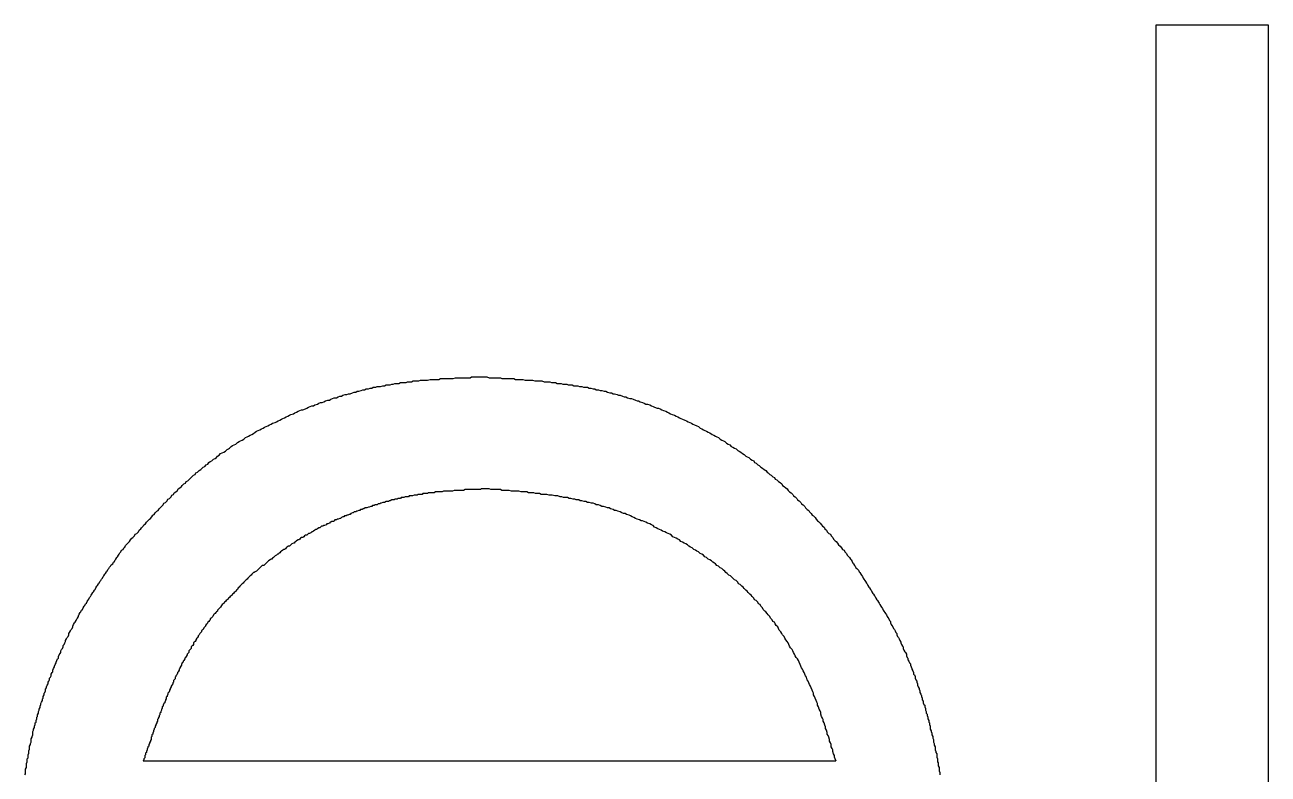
# Model space of a CAD drawing. Extents: x 50 to 503, y 33 to 383.
# Drawn here: x 145.23 to 146.786, y 371.419 to 372.357 of the extents above; entities that cross this region are included whole.
import ezdxf

# ---------------------------------------------------------------- set-up
doc = ezdxf.new("R2010")
doc.units = 0
doc.layers.get('0').update_dxf_attribs({"linetype": 'CONTINUOUS'})

msp = doc.modelspace()

# ---------------------------------------------------------------- linework, layer by layer
at = {"color": 7, "linetype": 'CONTINUOUS'}
for p, q in [((146.6455, 372.3568), (146.7857, 372.3568)), ((146.6455, 370.7542), (146.6455, 372.3568)), ((146.7857, 372.3568), (146.7857, 370.7542)), ((145.3781, 371.4353), (146.2448, 371.4353))]:
    msp.add_line(p, q, dxfattribs=at)
at = {"color": 7}
for points in [[(145.355, 371.703, 0), (145.356, 371.705, 0), (145.358, 371.707, 0), (145.359, 371.708, 0), (145.361, 371.71, 0), (145.362, 371.712, 0), (145.364, 371.714, 0), (145.365, 371.715, 0), (145.367, 371.717, 0), (145.368, 371.719, 0), (145.37, 371.72, 0), (145.372, 371.722, 0), (145.373, 371.724, 0), (145.375, 371.726, 0), (145.376, 371.727, 0), (145.378, 371.729, 0), (145.379, 371.731, 0), (145.381, 371.732, 0), (145.382, 371.734, 0), (145.384, 371.736, 0), (145.386, 371.738, 0), (145.387, 371.739, 0), (145.389, 371.741, 0), (145.39, 371.743, 0), (145.392, 371.744, 0), (145.393, 371.746, 0), (145.395, 371.748, 0), (145.397, 371.749, 0), (145.398, 371.751, 0), (145.4, 371.753, 0), (145.401, 371.754, 0), (145.403, 371.756, 0), (145.404, 371.758, 0), (145.406, 371.759, 0), (145.408, 371.761, 0), (145.409, 371.763, 0), (145.411, 371.764, 0), (145.413, 371.766, 0), (145.414, 371.768, 0), (145.416, 371.769, 0), (145.417, 371.771, 0), (145.419, 371.772, 0), (145.421, 371.774, 0), (145.422, 371.776, 0), (145.424, 371.777, 0), (145.426, 371.779, 0), (145.427, 371.78, 0), (145.429, 371.782, 0), (145.431, 371.783, 0), (145.432, 371.785, 0), (145.434, 371.786, 0), (145.436, 371.788, 0), (145.438, 371.79, 0), (145.439, 371.791, 0), (145.441, 371.793, 0), (145.443, 371.794, 0), (145.444, 371.796, 0), (145.446, 371.797, 0), (145.448, 371.799, 0), (145.45, 371.8, 0), (145.451, 371.801, 0), (145.453, 371.803, 0), (145.455, 371.804, 0), (145.457, 371.806, 0), (145.459, 371.807, 0), (145.46, 371.809, 0), (145.462, 371.81, 0), (145.464, 371.811, 0), (145.466, 371.813, 0), (145.468, 371.814, 0), (145.47, 371.815, 0), (145.471, 371.817, 0), (145.473, 371.818, 0), (145.475, 371.82, 0), (145.477, 371.821, 0), (145.479, 371.822, 0), (145.481, 371.823, 0), (145.483, 371.825, 0), (145.485, 371.826, 0), (145.486, 371.827, 0), (145.488, 371.829, 0), (145.49, 371.83, 0), (145.492, 371.831, 0), (145.494, 371.832, 0), (145.496, 371.834, 0), (145.498, 371.835, 0), (145.5, 371.836, 0), (145.502, 371.837, 0), (145.504, 371.838, 0), (145.506, 371.84, 0), (145.508, 371.841, 0), (145.51, 371.842, 0), (145.512, 371.843, 0), (145.514, 371.844, 0), (145.516, 371.845, 0), (145.518, 371.847, 0), (145.52, 371.848, 0), (145.522, 371.849, 0), (145.524, 371.85, 0), (145.526, 371.851, 0), (145.528, 371.852, 0), (145.53, 371.853, 0), (145.532, 371.854, 0), (145.534, 371.855, 0), (145.536, 371.856, 0), (145.538, 371.857, 0), (145.54, 371.858, 0), (145.543, 371.859, 0), (145.545, 371.86, 0), (145.547, 371.861, 0), (145.549, 371.862, 0), (145.551, 371.863, 0), (145.553, 371.864, 0), (145.555, 371.865, 0), (145.557, 371.866, 0), (145.559, 371.867, 0), (145.561, 371.868, 0), (145.563, 371.869, 0), (145.566, 371.87, 0), (145.568, 371.871, 0), (145.57, 371.872, 0), (145.572, 371.873, 0), (145.574, 371.874, 0), (145.576, 371.875, 0), (145.578, 371.875, 0), (145.581, 371.876, 0), (145.583, 371.877, 0), (145.585, 371.878, 0), (145.587, 371.879, 0), (145.589, 371.88, 0), (145.591, 371.88, 0), (145.593, 371.881, 0), (145.596, 371.882, 0), (145.598, 371.883, 0), (145.6, 371.884, 0), (145.602, 371.884, 0), (145.604, 371.885, 0), (145.606, 371.886, 0), (145.609, 371.887, 0), (145.611, 371.887, 0), (145.613, 371.888, 0), (145.615, 371.889, 0), (145.617, 371.89, 0), (145.62, 371.89, 0), (145.622, 371.891, 0), (145.624, 371.892, 0), (145.626, 371.892, 0), (145.628, 371.893, 0), (145.631, 371.894, 0), (145.633, 371.894, 0), (145.635, 371.895, 0), (145.637, 371.895, 0), (145.64, 371.896, 0), (145.642, 371.897, 0), (145.644, 371.897, 0), (145.646, 371.898, 0), (145.648, 371.898, 0), (145.651, 371.899, 0), (145.653, 371.9, 0), (145.655, 371.9, 0), (145.657, 371.901, 0), (145.66, 371.901, 0), (145.662, 371.902, 0), (145.664, 371.902, 0), (145.666, 371.903, 0), (145.669, 371.903, 0), (145.671, 371.904, 0), (145.673, 371.904, 0), (145.675, 371.904, 0), (145.678, 371.905, 0), (145.68, 371.905, 0), (145.682, 371.906, 0), (145.684, 371.906, 0), (145.687, 371.906, 0), (145.689, 371.907, 0), (145.691, 371.907, 0), (145.693, 371.908, 0), (145.696, 371.908, 0), (145.698, 371.908, 0), (145.7, 371.909, 0), (145.702, 371.909, 0), (145.705, 371.909, 0), (145.707, 371.909, 0), (145.709, 371.91, 0), (145.712, 371.91, 0), (145.714, 371.91, 0), (145.716, 371.911, 0), (145.718, 371.911, 0), (145.721, 371.911, 0), (145.723, 371.911, 0), (145.725, 371.912, 0), (145.728, 371.912, 0), (145.73, 371.912, 0), (145.732, 371.912, 0), (145.734, 371.912, 0), (145.737, 371.913, 0), (145.739, 371.913, 0), (145.741, 371.913, 0), (145.744, 371.913, 0), (145.746, 371.913, 0), (145.748, 371.913, 0), (145.75, 371.914, 0), (145.753, 371.914, 0), (145.755, 371.914, 0), (145.757, 371.914, 0), (145.76, 371.914, 0), (145.762, 371.914, 0), (145.764, 371.914, 0), (145.766, 371.914, 0), (145.769, 371.915, 0), (145.771, 371.915, 0), (145.773, 371.915, 0), (145.776, 371.915, 0), (145.778, 371.915, 0), (145.78, 371.915, 0), (145.783, 371.915, 0), (145.785, 371.915, 0), (145.787, 371.915, 0), (145.789, 371.916, 0), (145.792, 371.916, 0), (145.794, 371.916, 0), (145.796, 371.916, 0), (145.799, 371.916, 0), (145.801, 371.916, 0)], [(145.801, 371.916, 0), (145.803, 371.916, 0), (145.806, 371.916, 0), (145.808, 371.916, 0), (145.811, 371.915, 0), (145.813, 371.915, 0), (145.815, 371.915, 0), (145.818, 371.915, 0), (145.82, 371.915, 0), (145.822, 371.915, 0), (145.825, 371.915, 0), (145.827, 371.914, 0), (145.83, 371.914, 0), (145.832, 371.914, 0), (145.834, 371.914, 0), (145.837, 371.914, 0), (145.839, 371.914, 0), (145.842, 371.914, 0), (145.844, 371.913, 0), (145.846, 371.913, 0), (145.849, 371.913, 0), (145.851, 371.913, 0), (145.853, 371.913, 0), (145.856, 371.912, 0), (145.858, 371.912, 0), (145.861, 371.912, 0), (145.863, 371.912, 0), (145.865, 371.912, 0), (145.868, 371.911, 0), (145.87, 371.911, 0), (145.872, 371.911, 0), (145.875, 371.911, 0), (145.877, 371.911, 0), (145.88, 371.91, 0), (145.882, 371.91, 0), (145.884, 371.91, 0), (145.887, 371.91, 0), (145.889, 371.909, 0), (145.891, 371.909, 0), (145.894, 371.909, 0), (145.896, 371.908, 0), (145.899, 371.908, 0), (145.901, 371.908, 0), (145.903, 371.907, 0), (145.906, 371.907, 0), (145.908, 371.907, 0), (145.91, 371.906, 0), (145.913, 371.906, 0), (145.915, 371.906, 0), (145.917, 371.905, 0), (145.92, 371.905, 0), (145.922, 371.905, 0), (145.924, 371.904, 0), (145.927, 371.904, 0), (145.929, 371.903, 0), (145.931, 371.903, 0), (145.934, 371.903, 0), (145.936, 371.902, 0), (145.938, 371.902, 0), (145.941, 371.901, 0), (145.943, 371.901, 0), (145.945, 371.9, 0), (145.948, 371.9, 0), (145.95, 371.899, 0), (145.952, 371.899, 0), (145.955, 371.898, 0), (145.957, 371.898, 0), (145.959, 371.897, 0), (145.962, 371.896, 0), (145.964, 371.896, 0), (145.966, 371.895, 0), (145.968, 371.895, 0), (145.971, 371.894, 0), (145.973, 371.893, 0), (145.975, 371.893, 0), (145.978, 371.892, 0), (145.98, 371.891, 0), (145.982, 371.891, 0), (145.984, 371.89, 0), (145.987, 371.889, 0), (145.989, 371.889, 0), (145.991, 371.888, 0), (145.994, 371.887, 0), (145.996, 371.886, 0), (145.998, 371.886, 0), (146, 371.885, 0), (146.003, 371.884, 0), (146.005, 371.883, 0), (146.007, 371.882, 0), (146.009, 371.882, 0), (146.012, 371.881, 0), (146.014, 371.88, 0), (146.016, 371.879, 0), (146.018, 371.878, 0), (146.021, 371.877, 0), (146.023, 371.877, 0), (146.025, 371.876, 0), (146.027, 371.875, 0), (146.029, 371.874, 0), (146.032, 371.873, 0), (146.034, 371.872, 0), (146.036, 371.871, 0), (146.038, 371.87, 0), (146.04, 371.869, 0), (146.043, 371.868, 0), (146.045, 371.867, 0), (146.047, 371.866, 0), (146.049, 371.865, 0), (146.051, 371.864, 0), (146.053, 371.863, 0), (146.056, 371.862, 0), (146.058, 371.861, 0), (146.06, 371.86, 0), (146.062, 371.859, 0), (146.064, 371.858, 0), (146.066, 371.857, 0), (146.068, 371.856, 0), (146.071, 371.855, 0), (146.073, 371.854, 0), (146.075, 371.852, 0), (146.077, 371.851, 0), (146.079, 371.85, 0), (146.081, 371.849, 0), (146.083, 371.848, 0), (146.085, 371.847, 0), (146.087, 371.846, 0), (146.09, 371.844, 0), (146.092, 371.843, 0), (146.094, 371.842, 0), (146.096, 371.841, 0), (146.098, 371.84, 0), (146.1, 371.838, 0), (146.102, 371.837, 0), (146.104, 371.836, 0), (146.106, 371.835, 0), (146.108, 371.833, 0), (146.11, 371.832, 0), (146.112, 371.831, 0), (146.114, 371.829, 0), (146.116, 371.828, 0), (146.118, 371.827, 0), (146.12, 371.826, 0), (146.122, 371.824, 0), (146.124, 371.823, 0), (146.126, 371.822, 0), (146.128, 371.82, 0), (146.13, 371.819, 0), (146.132, 371.817, 0), (146.134, 371.816, 0), (146.136, 371.815, 0), (146.138, 371.813, 0), (146.14, 371.812, 0), (146.142, 371.811, 0), (146.143, 371.809, 0), (146.145, 371.808, 0), (146.147, 371.806, 0), (146.149, 371.805, 0), (146.151, 371.803, 0), (146.153, 371.802, 0), (146.155, 371.8, 0), (146.157, 371.799, 0), (146.159, 371.797, 0), (146.16, 371.796, 0), (146.162, 371.794, 0), (146.164, 371.793, 0), (146.166, 371.791, 0), (146.168, 371.79, 0), (146.169, 371.788, 0), (146.171, 371.787, 0), (146.173, 371.785, 0), (146.175, 371.784, 0), (146.177, 371.782, 0), (146.178, 371.78, 0), (146.18, 371.779, 0), (146.182, 371.777, 0), (146.184, 371.776, 0), (146.185, 371.774, 0), (146.187, 371.772, 0), (146.189, 371.771, 0), (146.191, 371.769, 0), (146.192, 371.767, 0), (146.194, 371.766, 0), (146.196, 371.764, 0), (146.197, 371.762, 0), (146.199, 371.761, 0), (146.201, 371.759, 0), (146.202, 371.757, 0), (146.204, 371.756, 0), (146.206, 371.754, 0), (146.207, 371.752, 0), (146.209, 371.75, 0), (146.211, 371.749, 0), (146.212, 371.747, 0), (146.214, 371.745, 0), (146.215, 371.743, 0), (146.217, 371.742, 0), (146.219, 371.74, 0), (146.22, 371.738, 0), (146.222, 371.736, 0), (146.223, 371.735, 0), (146.225, 371.733, 0), (146.227, 371.731, 0), (146.228, 371.729, 0), (146.23, 371.728, 0), (146.231, 371.726, 0), (146.233, 371.724, 0), (146.234, 371.722, 0), (146.236, 371.72, 0), (146.238, 371.719, 0), (146.239, 371.717, 0), (146.241, 371.715, 0), (146.242, 371.713, 0), (146.244, 371.711, 0), (146.245, 371.71, 0), (146.247, 371.708, 0), (146.248, 371.706, 0), (146.25, 371.704, 0), (146.252, 371.702, 0), (146.253, 371.7, 0), (146.255, 371.699, 0), (146.256, 371.697, 0), (146.258, 371.695, 0), (146.259, 371.693, 0), (146.261, 371.691, 0)], [(145.808, 371.776, 0), (145.807, 371.776, 0), (145.805, 371.776, 0), (145.804, 371.776, 0), (145.802, 371.776, 0), (145.801, 371.776, 0), (145.8, 371.775, 0), (145.798, 371.775, 0), (145.797, 371.775, 0), (145.795, 371.775, 0), (145.794, 371.775, 0), (145.792, 371.775, 0), (145.791, 371.775, 0), (145.79, 371.775, 0), (145.788, 371.775, 0), (145.787, 371.775, 0), (145.785, 371.775, 0), (145.784, 371.775, 0), (145.782, 371.775, 0), (145.781, 371.775, 0), (145.779, 371.774, 0), (145.778, 371.774, 0), (145.777, 371.774, 0), (145.775, 371.774, 0), (145.774, 371.774, 0), (145.772, 371.774, 0), (145.771, 371.774, 0), (145.769, 371.774, 0), (145.768, 371.774, 0), (145.767, 371.774, 0), (145.765, 371.773, 0), (145.764, 371.773, 0), (145.762, 371.773, 0), (145.761, 371.773, 0), (145.759, 371.773, 0), (145.758, 371.773, 0), (145.757, 371.773, 0), (145.755, 371.773, 0), (145.754, 371.773, 0), (145.752, 371.772, 0), (145.751, 371.772, 0), (145.749, 371.772, 0), (145.748, 371.772, 0), (145.747, 371.772, 0), (145.745, 371.772, 0), (145.744, 371.772, 0), (145.742, 371.771, 0), (145.741, 371.771, 0), (145.739, 371.771, 0), (145.738, 371.771, 0), (145.737, 371.771, 0), (145.735, 371.771, 0), (145.734, 371.77, 0), (145.732, 371.77, 0), (145.731, 371.77, 0), (145.73, 371.77, 0), (145.728, 371.77, 0), (145.727, 371.769, 0), (145.725, 371.769, 0), (145.724, 371.769, 0), (145.722, 371.769, 0), (145.721, 371.768, 0), (145.72, 371.768, 0), (145.718, 371.768, 0), (145.717, 371.768, 0), (145.715, 371.767, 0), (145.714, 371.767, 0), (145.713, 371.767, 0), (145.711, 371.767, 0), (145.71, 371.766, 0), (145.708, 371.766, 0), (145.707, 371.766, 0), (145.706, 371.766, 0), (145.704, 371.765, 0), (145.703, 371.765, 0), (145.701, 371.765, 0), (145.7, 371.764, 0), (145.699, 371.764, 0), (145.697, 371.764, 0), (145.696, 371.763, 0), (145.694, 371.763, 0), (145.693, 371.763, 0), (145.692, 371.762, 0), (145.69, 371.762, 0), (145.689, 371.762, 0), (145.687, 371.761, 0), (145.686, 371.761, 0), (145.685, 371.76, 0), (145.683, 371.76, 0), (145.682, 371.76, 0), (145.68, 371.759, 0), (145.679, 371.759, 0), (145.678, 371.759, 0), (145.676, 371.758, 0), (145.675, 371.758, 0), (145.674, 371.757, 0), (145.672, 371.757, 0), (145.671, 371.756, 0), (145.669, 371.756, 0), (145.668, 371.756, 0), (145.667, 371.755, 0), (145.665, 371.755, 0), (145.664, 371.754, 0), (145.663, 371.754, 0), (145.661, 371.753, 0), (145.66, 371.753, 0), (145.658, 371.752, 0), (145.657, 371.752, 0), (145.656, 371.752, 0), (145.654, 371.751, 0), (145.653, 371.751, 0), (145.652, 371.75, 0), (145.65, 371.75, 0), (145.649, 371.749, 0), (145.648, 371.749, 0), (145.646, 371.748, 0), (145.645, 371.748, 0), (145.644, 371.747, 0), (145.642, 371.747, 0), (145.641, 371.746, 0), (145.64, 371.746, 0), (145.638, 371.745, 0), (145.637, 371.744, 0), (145.636, 371.744, 0), (145.634, 371.743, 0), (145.633, 371.743, 0), (145.632, 371.742, 0), (145.63, 371.742, 0), (145.629, 371.741, 0), (145.628, 371.741, 0), (145.626, 371.74, 0), (145.625, 371.739, 0), (145.624, 371.739, 0), (145.622, 371.738, 0), (145.621, 371.738, 0), (145.62, 371.737, 0), (145.618, 371.737, 0), (145.617, 371.736, 0), (145.616, 371.735, 0), (145.614, 371.735, 0), (145.613, 371.734, 0), (145.612, 371.734, 0), (145.611, 371.733, 0), (145.609, 371.732, 0), (145.608, 371.732, 0), (145.607, 371.731, 0), (145.605, 371.73, 0), (145.604, 371.73, 0), (145.603, 371.729, 0), (145.601, 371.729, 0), (145.6, 371.728, 0), (145.599, 371.727, 0), (145.598, 371.727, 0), (145.596, 371.726, 0), (145.595, 371.725, 0), (145.594, 371.725, 0), (145.593, 371.724, 0), (145.591, 371.723, 0), (145.59, 371.722, 0), (145.589, 371.722, 0), (145.588, 371.721, 0), (145.586, 371.72, 0), (145.585, 371.72, 0), (145.584, 371.719, 0), (145.583, 371.718, 0), (145.581, 371.718, 0), (145.58, 371.717, 0), (145.579, 371.716, 0), (145.578, 371.715, 0), (145.576, 371.715, 0), (145.575, 371.714, 0), (145.574, 371.713, 0), (145.573, 371.712, 0), (145.572, 371.712, 0), (145.57, 371.711, 0), (145.569, 371.71, 0), (145.568, 371.709, 0), (145.567, 371.708, 0), (145.566, 371.708, 0), (145.564, 371.707, 0), (145.563, 371.706, 0), (145.562, 371.705, 0), (145.561, 371.704, 0), (145.56, 371.704, 0), (145.558, 371.703, 0), (145.557, 371.702, 0), (145.556, 371.701, 0), (145.555, 371.7, 0), (145.554, 371.7, 0), (145.553, 371.699, 0), (145.551, 371.698, 0), (145.55, 371.697, 0), (145.549, 371.696, 0), (145.548, 371.695, 0), (145.547, 371.694, 0), (145.546, 371.694, 0), (145.545, 371.693, 0), (145.543, 371.692, 0), (145.542, 371.691, 0), (145.541, 371.69, 0), (145.54, 371.689, 0), (145.539, 371.688, 0), (145.538, 371.688, 0), (145.537, 371.687, 0), (145.535, 371.686, 0), (145.534, 371.685, 0), (145.533, 371.684, 0), (145.532, 371.683, 0), (145.531, 371.682, 0), (145.53, 371.681, 0), (145.529, 371.68, 0), (145.527, 371.68, 0), (145.526, 371.679, 0), (145.525, 371.678, 0), (145.524, 371.677, 0), (145.523, 371.676, 0), (145.522, 371.675, 0), (145.521, 371.674, 0), (145.52, 371.673, 0), (145.518, 371.672, 0), (145.517, 371.671, 0), (145.516, 371.671, 0), (145.515, 371.67, 0), (145.514, 371.669, 0)], [(146.245, 371.435, 0), (146.244, 371.438, 0), (146.243, 371.44, 0), (146.243, 371.442, 0), (146.242, 371.444, 0), (146.241, 371.447, 0), (146.241, 371.449, 0), (146.24, 371.451, 0), (146.239, 371.453, 0), (146.239, 371.456, 0), (146.238, 371.458, 0), (146.237, 371.46, 0), (146.237, 371.462, 0), (146.236, 371.465, 0), (146.235, 371.467, 0), (146.234, 371.469, 0), (146.234, 371.471, 0), (146.233, 371.474, 0), (146.232, 371.476, 0), (146.232, 371.478, 0), (146.231, 371.48, 0), (146.23, 371.483, 0), (146.229, 371.485, 0), (146.229, 371.487, 0), (146.228, 371.489, 0), (146.227, 371.491, 0), (146.226, 371.494, 0), (146.226, 371.496, 0), (146.225, 371.498, 0), (146.224, 371.5, 0), (146.223, 371.503, 0), (146.222, 371.505, 0), (146.222, 371.507, 0), (146.221, 371.509, 0), (146.22, 371.511, 0), (146.219, 371.514, 0), (146.218, 371.516, 0), (146.217, 371.518, 0), (146.217, 371.52, 0), (146.216, 371.522, 0), (146.215, 371.524, 0), (146.214, 371.527, 0), (146.213, 371.529, 0), (146.212, 371.531, 0), (146.211, 371.533, 0), (146.21, 371.535, 0), (146.209, 371.537, 0), (146.208, 371.54, 0), (146.207, 371.542, 0), (146.206, 371.544, 0), (146.205, 371.546, 0), (146.204, 371.548, 0), (146.203, 371.55, 0), (146.202, 371.552, 0), (146.201, 371.554, 0), (146.2, 371.556, 0), (146.199, 371.559, 0), (146.198, 371.561, 0), (146.197, 371.563, 0), (146.195, 371.565, 0), (146.194, 371.567, 0), (146.193, 371.569, 0), (146.192, 371.571, 0), (146.191, 371.573, 0), (146.19, 371.575, 0), (146.188, 371.577, 0), (146.187, 371.579, 0), (146.186, 371.581, 0), (146.185, 371.583, 0), (146.184, 371.585, 0), (146.182, 371.587, 0), (146.181, 371.589, 0), (146.18, 371.591, 0), (146.178, 371.593, 0), (146.177, 371.595, 0), (146.176, 371.597, 0), (146.174, 371.599, 0), (146.173, 371.601, 0), (146.172, 371.603, 0), (146.17, 371.605, 0), (146.169, 371.607, 0), (146.168, 371.609, 0), (146.166, 371.61, 0), (146.165, 371.612, 0), (146.163, 371.614, 0), (146.162, 371.616, 0), (146.16, 371.618, 0), (146.159, 371.62, 0), (146.157, 371.622, 0), (146.156, 371.623, 0), (146.154, 371.625, 0), (146.153, 371.627, 0), (146.151, 371.629, 0), (146.15, 371.631, 0), (146.148, 371.632, 0), (146.147, 371.634, 0), (146.145, 371.636, 0), (146.143, 371.637, 0), (146.142, 371.639, 0), (146.14, 371.641, 0), (146.139, 371.643, 0), (146.137, 371.644, 0), (146.135, 371.646, 0), (146.134, 371.648, 0), (146.132, 371.649, 0), (146.13, 371.651, 0), (146.129, 371.653, 0), (146.127, 371.654, 0), (146.125, 371.656, 0), (146.123, 371.657, 0), (146.122, 371.659, 0), (146.12, 371.661, 0), (146.118, 371.662, 0), (146.116, 371.664, 0), (146.115, 371.665, 0), (146.113, 371.667, 0), (146.111, 371.668, 0), (146.109, 371.67, 0), (146.107, 371.671, 0), (146.106, 371.673, 0), (146.104, 371.674, 0), (146.102, 371.676, 0), (146.1, 371.677, 0), (146.098, 371.679, 0), (146.096, 371.68, 0), (146.094, 371.682, 0), (146.093, 371.683, 0), (146.091, 371.684, 0), (146.089, 371.686, 0), (146.087, 371.687, 0), (146.085, 371.688, 0), (146.083, 371.69, 0), (146.081, 371.691, 0), (146.079, 371.693, 0), (146.077, 371.694, 0), (146.075, 371.695, 0), (146.073, 371.697, 0), (146.071, 371.698, 0), (146.069, 371.699, 0), (146.067, 371.7, 0), (146.065, 371.702, 0), (146.063, 371.703, 0), (146.061, 371.704, 0), (146.059, 371.706, 0), (146.057, 371.707, 0), (146.055, 371.708, 0), (146.053, 371.709, 0), (146.051, 371.71, 0), (146.049, 371.712, 0), (146.047, 371.713, 0), (146.045, 371.714, 0), (146.043, 371.715, 0), (146.041, 371.716, 0), (146.039, 371.718, 0), (146.037, 371.719, 0), (146.035, 371.72, 0), (146.033, 371.721, 0), (146.031, 371.722, 0), (146.028, 371.723, 0), (146.026, 371.724, 0), (146.024, 371.725, 0), (146.022, 371.726, 0), (146.02, 371.727, 0), (146.018, 371.728, 0), (146.016, 371.73, 0), (146.014, 371.731, 0), (146.012, 371.732, 0), (146.009, 371.733, 0), (146.007, 371.734, 0), (146.005, 371.735, 0), (146.003, 371.736, 0), (146.001, 371.736, 0), (145.999, 371.737, 0), (145.996, 371.738, 0), (145.994, 371.739, 0), (145.992, 371.74, 0), (145.99, 371.741, 0), (145.988, 371.742, 0), (145.986, 371.743, 0), (145.983, 371.744, 0), (145.981, 371.745, 0), (145.979, 371.745, 0), (145.977, 371.746, 0), (145.975, 371.747, 0), (145.972, 371.748, 0), (145.97, 371.749, 0), (145.968, 371.749, 0), (145.966, 371.75, 0), (145.963, 371.751, 0), (145.961, 371.752, 0), (145.959, 371.752, 0), (145.957, 371.753, 0), (145.954, 371.754, 0), (145.952, 371.754, 0), (145.95, 371.755, 0), (145.948, 371.756, 0), (145.945, 371.756, 0), (145.943, 371.757, 0), (145.941, 371.758, 0), (145.939, 371.758, 0), (145.936, 371.759, 0), (145.934, 371.759, 0), (145.932, 371.76, 0), (145.93, 371.76, 0), (145.927, 371.761, 0), (145.925, 371.761, 0), (145.923, 371.762, 0), (145.92, 371.762, 0), (145.918, 371.763, 0), (145.916, 371.763, 0), (145.913, 371.764, 0), (145.911, 371.764, 0), (145.909, 371.765, 0), (145.907, 371.765, 0), (145.904, 371.765, 0), (145.902, 371.766, 0), (145.9, 371.766, 0), (145.897, 371.767, 0), (145.895, 371.767, 0), (145.893, 371.767, 0), (145.89, 371.768, 0), (145.888, 371.768, 0), (145.886, 371.768, 0), (145.883, 371.769, 0), (145.881, 371.769, 0), (145.879, 371.769, 0), (145.876, 371.769, 0), (145.874, 371.77, 0), (145.872, 371.77, 0), (145.869, 371.77, 0), (145.867, 371.771, 0), (145.865, 371.771, 0), (145.862, 371.771, 0), (145.86, 371.771, 0), (145.858, 371.772, 0), (145.855, 371.772, 0), (145.853, 371.772, 0), (145.851, 371.772, 0), (145.848, 371.773, 0), (145.846, 371.773, 0), (145.844, 371.773, 0), (145.841, 371.773, 0), (145.839, 371.773, 0), (145.836, 371.774, 0), (145.834, 371.774, 0), (145.832, 371.774, 0), (145.829, 371.774, 0), (145.827, 371.774, 0), (145.825, 371.775, 0), (145.822, 371.775, 0), (145.82, 371.775, 0), (145.818, 371.775, 0), (145.815, 371.775, 0), (145.813, 371.775, 0), (145.811, 371.776, 0), (145.808, 371.776, 0)], [(145.23, 371.418, 0), (145.231, 371.419, 0), (145.231, 371.421, 0), (145.231, 371.423, 0), (145.231, 371.425, 0), (145.232, 371.427, 0), (145.232, 371.428, 0), (145.232, 371.43, 0), (145.232, 371.432, 0), (145.233, 371.434, 0), (145.233, 371.436, 0), (145.233, 371.438, 0), (145.234, 371.439, 0), (145.234, 371.441, 0), (145.234, 371.443, 0), (145.235, 371.445, 0), (145.235, 371.447, 0), (145.235, 371.448, 0), (145.236, 371.45, 0), (145.236, 371.452, 0), (145.236, 371.454, 0), (145.237, 371.456, 0), (145.237, 371.457, 0), (145.238, 371.459, 0), (145.238, 371.461, 0), (145.238, 371.463, 0), (145.239, 371.465, 0), (145.239, 371.466, 0), (145.24, 371.468, 0), (145.24, 371.47, 0), (145.24, 371.472, 0), (145.241, 371.474, 0), (145.241, 371.475, 0), (145.242, 371.477, 0), (145.242, 371.479, 0), (145.243, 371.481, 0), (145.243, 371.483, 0), (145.244, 371.484, 0), (145.244, 371.486, 0), (145.245, 371.488, 0), (145.245, 371.49, 0), (145.246, 371.491, 0), (145.246, 371.493, 0), (145.247, 371.495, 0), (145.247, 371.497, 0), (145.248, 371.499, 0), (145.248, 371.5, 0), (145.249, 371.502, 0), (145.249, 371.504, 0), (145.25, 371.506, 0), (145.25, 371.507, 0), (145.251, 371.509, 0), (145.252, 371.511, 0), (145.252, 371.513, 0), (145.253, 371.514, 0), (145.253, 371.516, 0), (145.254, 371.518, 0), (145.254, 371.52, 0), (145.255, 371.521, 0), (145.256, 371.523, 0), (145.256, 371.525, 0), (145.257, 371.527, 0), (145.257, 371.528, 0), (145.258, 371.53, 0), (145.259, 371.532, 0), (145.259, 371.534, 0), (145.26, 371.535, 0), (145.261, 371.537, 0), (145.261, 371.539, 0), (145.262, 371.54, 0), (145.263, 371.542, 0), (145.263, 371.544, 0), (145.264, 371.546, 0), (145.265, 371.547, 0), (145.265, 371.549, 0), (145.266, 371.551, 0), (145.267, 371.553, 0), (145.267, 371.554, 0), (145.268, 371.556, 0), (145.269, 371.558, 0), (145.269, 371.559, 0), (145.27, 371.561, 0), (145.271, 371.563, 0), (145.272, 371.564, 0), (145.272, 371.566, 0), (145.273, 371.568, 0), (145.274, 371.57, 0), (145.275, 371.571, 0), (145.275, 371.573, 0), (145.276, 371.575, 0), (145.277, 371.576, 0), (145.278, 371.578, 0), (145.278, 371.58, 0), (145.279, 371.581, 0), (145.28, 371.583, 0), (145.281, 371.585, 0), (145.281, 371.586, 0), (145.282, 371.588, 0), (145.283, 371.59, 0), (145.284, 371.591, 0), (145.285, 371.593, 0), (145.285, 371.595, 0), (145.286, 371.596, 0), (145.287, 371.598, 0), (145.288, 371.6, 0), (145.289, 371.601, 0), (145.29, 371.603, 0), (145.29, 371.604, 0), (145.291, 371.606, 0), (145.292, 371.608, 0), (145.293, 371.609, 0), (145.294, 371.611, 0), (145.295, 371.613, 0), (145.296, 371.614, 0), (145.297, 371.616, 0), (145.297, 371.617, 0), (145.298, 371.619, 0), (145.299, 371.621, 0), (145.3, 371.622, 0), (145.301, 371.624, 0), (145.302, 371.625, 0), (145.303, 371.627, 0), (145.304, 371.629, 0), (145.305, 371.63, 0), (145.306, 371.632, 0), (145.307, 371.633, 0), (145.308, 371.635, 0), (145.309, 371.636, 0), (145.31, 371.638, 0), (145.311, 371.64, 0), (145.312, 371.641, 0), (145.313, 371.643, 0), (145.314, 371.644, 0), (145.315, 371.646, 0), (145.316, 371.647, 0), (145.317, 371.649, 0), (145.318, 371.65, 0), (145.319, 371.652, 0), (145.32, 371.654, 0), (145.321, 371.655, 0), (145.322, 371.657, 0), (145.323, 371.658, 0), (145.324, 371.66, 0), (145.325, 371.661, 0), (145.326, 371.663, 0), (145.327, 371.664, 0), (145.328, 371.666, 0), (145.329, 371.667, 0), (145.33, 371.669, 0), (145.331, 371.67, 0), (145.332, 371.672, 0), (145.333, 371.673, 0), (145.334, 371.675, 0), (145.335, 371.676, 0), (145.336, 371.678, 0), (145.337, 371.679, 0), (145.338, 371.681, 0), (145.34, 371.682, 0), (145.341, 371.684, 0), (145.342, 371.685, 0), (145.343, 371.687, 0), (145.344, 371.688, 0), (145.345, 371.69, 0), (145.346, 371.691, 0), (145.347, 371.693, 0), (145.348, 371.694, 0), (145.349, 371.696, 0), (145.35, 371.697, 0), (145.351, 371.699, 0), (145.353, 371.7, 0), (145.354, 371.702, 0), (145.355, 371.703, 0)], [(146.261, 371.691, 0), (146.262, 371.69, 0), (146.263, 371.688, 0), (146.264, 371.687, 0), (146.265, 371.685, 0), (146.266, 371.683, 0), (146.267, 371.682, 0), (146.268, 371.68, 0), (146.269, 371.679, 0), (146.27, 371.677, 0), (146.271, 371.676, 0), (146.273, 371.674, 0), (146.274, 371.672, 0), (146.275, 371.671, 0), (146.276, 371.669, 0), (146.277, 371.668, 0), (146.278, 371.666, 0), (146.279, 371.664, 0), (146.28, 371.663, 0), (146.281, 371.661, 0), (146.282, 371.66, 0), (146.283, 371.658, 0), (146.284, 371.657, 0), (146.285, 371.655, 0), (146.286, 371.653, 0), (146.287, 371.652, 0), (146.288, 371.65, 0), (146.289, 371.649, 0), (146.29, 371.647, 0), (146.291, 371.645, 0), (146.292, 371.644, 0), (146.293, 371.642, 0), (146.294, 371.641, 0), (146.295, 371.639, 0), (146.296, 371.637, 0), (146.297, 371.636, 0), (146.298, 371.634, 0), (146.299, 371.633, 0), (146.3, 371.631, 0), (146.301, 371.629, 0), (146.302, 371.628, 0), (146.303, 371.626, 0), (146.304, 371.624, 0), (146.305, 371.623, 0), (146.306, 371.621, 0), (146.307, 371.62, 0), (146.308, 371.618, 0), (146.309, 371.616, 0), (146.31, 371.615, 0), (146.311, 371.613, 0), (146.312, 371.611, 0), (146.313, 371.61, 0), (146.313, 371.608, 0), (146.314, 371.606, 0), (146.315, 371.605, 0), (146.316, 371.603, 0), (146.317, 371.601, 0), (146.318, 371.6, 0), (146.319, 371.598, 0), (146.32, 371.596, 0), (146.321, 371.595, 0), (146.321, 371.593, 0), (146.322, 371.591, 0), (146.323, 371.59, 0), (146.324, 371.588, 0), (146.325, 371.586, 0), (146.326, 371.584, 0), (146.326, 371.583, 0), (146.327, 371.581, 0), (146.328, 371.579, 0), (146.329, 371.578, 0), (146.329, 371.576, 0), (146.33, 371.574, 0), (146.331, 371.572, 0), (146.332, 371.571, 0), (146.333, 371.569, 0), (146.333, 371.567, 0), (146.334, 371.565, 0), (146.335, 371.564, 0), (146.335, 371.562, 0), (146.336, 371.56, 0), (146.337, 371.558, 0), (146.338, 371.557, 0), (146.338, 371.555, 0), (146.339, 371.553, 0), (146.34, 371.551, 0), (146.34, 371.55, 0), (146.341, 371.548, 0), (146.342, 371.546, 0), (146.342, 371.544, 0), (146.343, 371.543, 0), (146.344, 371.541, 0), (146.344, 371.539, 0), (146.345, 371.537, 0), (146.346, 371.535, 0), (146.346, 371.534, 0), (146.347, 371.532, 0), (146.347, 371.53, 0), (146.348, 371.528, 0), (146.349, 371.526, 0), (146.349, 371.525, 0), (146.35, 371.523, 0), (146.35, 371.521, 0), (146.351, 371.519, 0), (146.352, 371.517, 0), (146.352, 371.516, 0), (146.353, 371.514, 0), (146.353, 371.512, 0), (146.354, 371.51, 0), (146.354, 371.508, 0), (146.355, 371.506, 0), (146.356, 371.505, 0), (146.356, 371.503, 0), (146.357, 371.501, 0), (146.357, 371.499, 0), (146.358, 371.497, 0), (146.358, 371.495, 0), (146.359, 371.494, 0), (146.359, 371.492, 0), (146.36, 371.49, 0), (146.36, 371.488, 0), (146.361, 371.486, 0), (146.361, 371.484, 0), (146.362, 371.483, 0), (146.362, 371.481, 0), (146.363, 371.479, 0), (146.363, 371.477, 0), (146.363, 371.475, 0), (146.364, 371.473, 0), (146.364, 371.472, 0), (146.365, 371.47, 0), (146.365, 371.468, 0), (146.366, 371.466, 0), (146.366, 371.464, 0), (146.367, 371.462, 0), (146.367, 371.46, 0), (146.367, 371.459, 0), (146.368, 371.457, 0), (146.368, 371.455, 0), (146.369, 371.453, 0), (146.369, 371.451, 0), (146.369, 371.449, 0), (146.37, 371.447, 0), (146.37, 371.446, 0), (146.371, 371.444, 0), (146.371, 371.442, 0), (146.371, 371.44, 0), (146.372, 371.438, 0), (146.372, 371.436, 0), (146.372, 371.434, 0), (146.373, 371.433, 0), (146.373, 371.431, 0), (146.373, 371.429, 0), (146.374, 371.427, 0), (146.374, 371.425, 0), (146.374, 371.423, 0), (146.375, 371.421, 0), (146.375, 371.42, 0), (146.375, 371.418, 0)], [(145.514, 371.669, 0), (145.513, 371.668, 0), (145.512, 371.667, 0), (145.511, 371.666, 0), (145.51, 371.665, 0), (145.509, 371.664, 0), (145.508, 371.663, 0), (145.507, 371.662, 0), (145.506, 371.661, 0), (145.505, 371.66, 0), (145.504, 371.659, 0), (145.503, 371.658, 0), (145.502, 371.657, 0), (145.501, 371.656, 0), (145.5, 371.655, 0), (145.499, 371.654, 0), (145.498, 371.653, 0), (145.497, 371.652, 0), (145.496, 371.65, 0), (145.495, 371.649, 0), (145.494, 371.648, 0), (145.493, 371.647, 0), (145.492, 371.646, 0), (145.491, 371.645, 0), (145.49, 371.644, 0), (145.489, 371.643, 0), (145.488, 371.642, 0), (145.487, 371.641, 0), (145.486, 371.64, 0), (145.485, 371.639, 0), (145.484, 371.638, 0), (145.483, 371.637, 0), (145.482, 371.636, 0), (145.481, 371.635, 0), (145.48, 371.634, 0), (145.479, 371.633, 0), (145.478, 371.632, 0), (145.477, 371.631, 0), (145.476, 371.63, 0), (145.475, 371.628, 0), (145.474, 371.627, 0), (145.473, 371.626, 0), (145.472, 371.625, 0), (145.471, 371.624, 0), (145.471, 371.623, 0), (145.47, 371.622, 0), (145.469, 371.621, 0), (145.468, 371.62, 0), (145.467, 371.619, 0), (145.466, 371.618, 0), (145.465, 371.616, 0), (145.464, 371.615, 0), (145.463, 371.614, 0), (145.462, 371.613, 0), (145.462, 371.612, 0), (145.461, 371.611, 0), (145.46, 371.61, 0), (145.459, 371.609, 0), (145.458, 371.607, 0), (145.457, 371.606, 0), (145.456, 371.605, 0), (145.456, 371.604, 0), (145.455, 371.603, 0), (145.454, 371.602, 0), (145.453, 371.6, 0), (145.452, 371.599, 0), (145.451, 371.598, 0), (145.451, 371.597, 0), (145.45, 371.596, 0), (145.449, 371.595, 0), (145.448, 371.593, 0), (145.447, 371.592, 0), (145.447, 371.591, 0), (145.446, 371.59, 0), (145.445, 371.589, 0), (145.444, 371.587, 0), (145.444, 371.586, 0), (145.443, 371.585, 0), (145.442, 371.584, 0), (145.441, 371.583, 0), (145.441, 371.581, 0), (145.44, 371.58, 0), (145.439, 371.579, 0), (145.438, 371.578, 0), (145.438, 371.576, 0), (145.437, 371.575, 0), (145.436, 371.574, 0), (145.435, 371.573, 0), (145.435, 371.571, 0), (145.434, 371.57, 0), (145.433, 371.569, 0), (145.433, 371.568, 0), (145.432, 371.566, 0), (145.431, 371.565, 0), (145.43, 371.564, 0), (145.43, 371.563, 0), (145.429, 371.561, 0), (145.428, 371.56, 0), (145.428, 371.559, 0), (145.427, 371.558, 0), (145.426, 371.556, 0), (145.426, 371.555, 0), (145.425, 371.554, 0), (145.424, 371.552, 0), (145.424, 371.551, 0), (145.423, 371.55, 0), (145.423, 371.549, 0), (145.422, 371.547, 0), (145.421, 371.546, 0), (145.421, 371.545, 0), (145.42, 371.543, 0), (145.419, 371.542, 0), (145.419, 371.541, 0), (145.418, 371.54, 0), (145.418, 371.538, 0), (145.417, 371.537, 0), (145.416, 371.536, 0), (145.416, 371.534, 0), (145.415, 371.533, 0), (145.415, 371.532, 0), (145.414, 371.53, 0), (145.413, 371.529, 0), (145.413, 371.528, 0), (145.412, 371.526, 0), (145.412, 371.525, 0), (145.411, 371.524, 0), (145.411, 371.523, 0), (145.41, 371.521, 0), (145.409, 371.52, 0), (145.409, 371.519, 0), (145.408, 371.517, 0), (145.408, 371.516, 0), (145.407, 371.515, 0), (145.407, 371.513, 0), (145.406, 371.512, 0), (145.406, 371.511, 0), (145.405, 371.509, 0), (145.405, 371.508, 0), (145.404, 371.507, 0), (145.403, 371.505, 0), (145.403, 371.504, 0), (145.402, 371.503, 0), (145.402, 371.501, 0), (145.401, 371.5, 0), (145.401, 371.499, 0), (145.4, 371.497, 0), (145.4, 371.496, 0), (145.399, 371.495, 0), (145.399, 371.493, 0), (145.398, 371.492, 0), (145.398, 371.491, 0), (145.397, 371.489, 0), (145.397, 371.488, 0), (145.396, 371.487, 0), (145.396, 371.485, 0), (145.395, 371.484, 0), (145.395, 371.483, 0), (145.394, 371.481, 0), (145.394, 371.48, 0), (145.393, 371.479, 0), (145.393, 371.477, 0), (145.392, 371.476, 0), (145.392, 371.475, 0), (145.391, 371.473, 0), (145.391, 371.472, 0), (145.39, 371.47, 0), (145.39, 371.469, 0), (145.389, 371.468, 0), (145.389, 371.466, 0), (145.388, 371.465, 0), (145.388, 371.464, 0), (145.388, 371.462, 0), (145.387, 371.461, 0), (145.387, 371.46, 0), (145.386, 371.458, 0), (145.386, 371.457, 0), (145.385, 371.456, 0), (145.385, 371.454, 0), (145.384, 371.453, 0), (145.384, 371.452, 0), (145.383, 371.45, 0), (145.383, 371.449, 0), (145.382, 371.447, 0), (145.382, 371.446, 0), (145.381, 371.445, 0), (145.381, 371.443, 0), (145.38, 371.442, 0), (145.38, 371.441, 0), (145.38, 371.439, 0), (145.379, 371.438, 0), (145.379, 371.437, 0), (145.378, 371.435, 0)]]:
    msp.add_polyline3d(points, dxfattribs=at)

doc.saveas('drawing.dxf')
